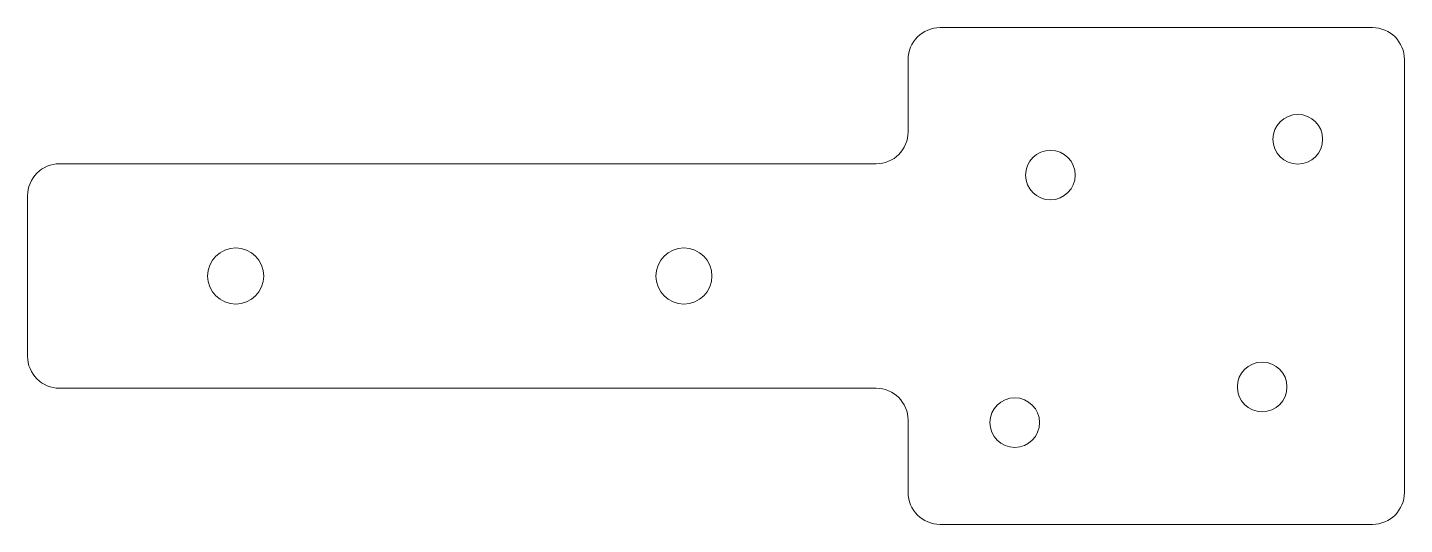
# Model space of a CAD drawing. Header units: millimetres. Extents: x -4.4 to 81.6, y -15.2 to 15.8.
import ezdxf

# ---------------------------------------------------------------- set-up
doc = ezdxf.new("R2010")
doc.units = ezdxf.units.MM

msp = doc.modelspace()

# ---------------------------------------------------------------- linework, layer by layer
at = {"color": 7, "linetype": 'Continuous', "lineweight": 15}
for p, q in [((79.55, 15.81), (52.55, 15.81)), ((50.55, 13.81), (50.55, 9.31)), ((81.55, 13.81), (81.55, -13.19)), ((48.55, 7.31), (-2.45, 7.31)), ((-4.45, 5.31), (-4.45, -4.69)), ((-2.45, -6.69), (48.55, -6.69)), ((50.55, -8.69), (50.55, -13.19)), ((79.55, -15.19), (52.55, -15.19))]:
    msp.add_line(p, q, dxfattribs=at)
for centre, radius in [((74.889, 8.839), 1.55), ((59.439, 6.611), 1.55), ((8.55, 0.31), 1.75), ((36.55, 0.31), 1.75), ((72.662, -6.611), 1.55), ((57.211, -8.839), 1.55)]:
    msp.add_circle(centre, radius, dxfattribs=at)
for centre, start, end in [((52.55, 13.81), 90, 180), ((79.55, 13.81), 0, 90), ((48.55, 9.31), 270, 0), ((-2.45, 5.31), 90, 180), ((-2.45, -4.69), 180, 270), ((48.55, -8.69), 0, 90), ((52.55, -13.19), 180, 270), ((79.55, -13.19), 270, 0)]:
    msp.add_arc(centre, 2, start, end, dxfattribs=at)

doc.saveas('drawing.dxf')
